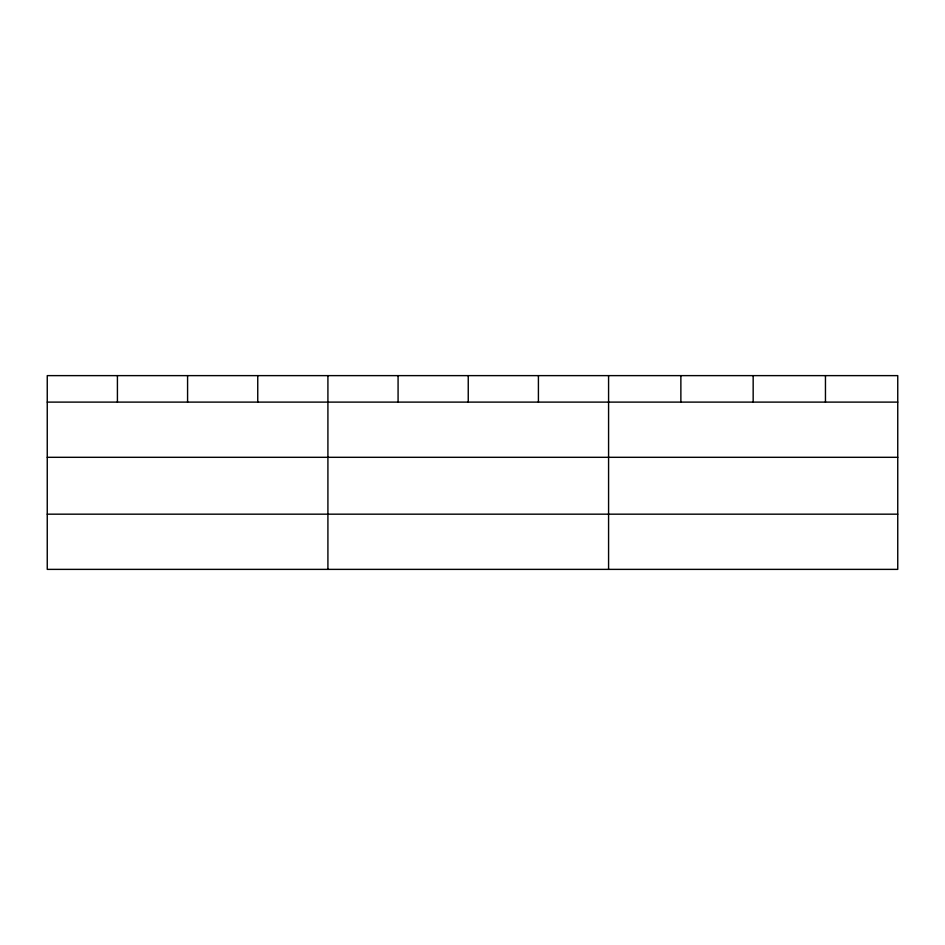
<?xml version="1.0" encoding="UTF-8"?>
<svg xmlns="http://www.w3.org/2000/svg" width="945" height="945" viewBox="0 0 945 945"><rect width="100%" height="100%" fill="white"/><g stroke="black" fill="none" stroke-linecap="round" stroke-linejoin="round"><path stroke-width="1.42" d="M897.75 457.309L897.75 375.626L47.25 375.626L47.25 569.374L897.75 569.374L897.75 457.309L47.25 457.309M47.25 402.109L897.75 402.109M47.25 514.174L897.75 514.174M825.457 375.626L825.457 402.109M753.165 375.626L753.165 402.109M680.872 375.626L680.872 402.109M608.58 375.626L608.58 569.374M538.414 375.626L538.414 402.109M468.247 375.626L468.247 402.109M398.081 375.626L398.081 402.109M327.915 375.626L327.915 569.374M257.749 375.626L257.749 402.109M187.583 375.626L187.583 402.109M117.416 375.626L117.416 402.109"/></g></svg>
